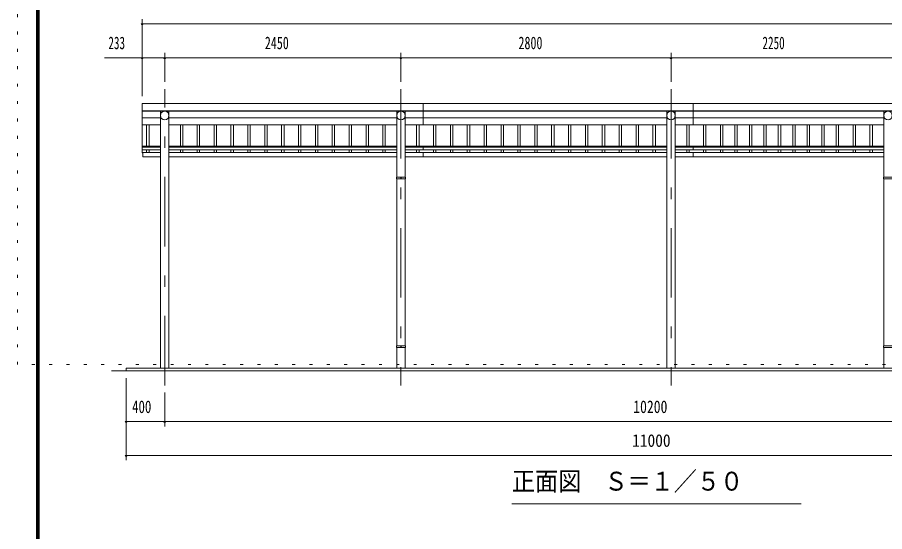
# Model space of a CAD drawing. Units: millimetres, scale not verified, with parts at other scales. Extents: x -25598 to 25608, y -10130 to 10130.
# Drawn here: x -3292 to 5701, y 0 to 5327 of the extents above; entities that cross this region are included whole.
import ezdxf
from ezdxf.enums import TextEntityAlignment as Align

# ---------------------------------------------------------------- set-up
doc = ezdxf.new("R2010")
doc.units = ezdxf.units.MM
doc.header["$LTSCALE"] = 60
doc.linetypes.add('USER3', pattern=[24, 12, -5, 2, -5])
doc.linetypes.add('USER4', pattern=[3, 0.5, -2.5])
for name, color, linetype, lineweight in [('0-2_1-05BOLD', 7, 'Continuous', 18), ('0-3_1-25CENTER', 3, 'USER3', 18), ('0-4_1-45THIN', 4, 'Continuous', 18), ('0-5_1-55DIM', 3, 'Continuous', 18), ('0-C_F-F1PAPER', 5, 'Continuous', 18), ('0-D_F-E_J_ADD', 5, 'USER4', 18)]:
    doc.layers.add(name, color=color, linetype=linetype, lineweight=lineweight)
doc.styles.add('ＭＳ ゴシック', font='')
doc.styles.get('ＭＳ ゴシック').set_extended_font_data('MS Gothic')

msp = doc.modelspace()

# ---------------------------------------------------------------- linework, layer by layer
at = {"layer": '0-2_1-05BOLD'}
for p, q in [((915.42, 4433.63), (915.42, 4215.45)), ((3715.42, 4215.45), (3715.42, 4433.63)), ((-1997.58, 4358.49), (8668.42, 4358.49)), ((8668.42, 4354.42), (-1997.58, 4354.42)), ((-1809.13, 4354.42), (-1809.13, 1694.63)), ((-1720.03, 1694.63), (-1720.03, 4354.42)), ((640.87, 4354.42), (640.87, 3670.63)), ((729.97, 3670.63), (729.97, 4354.42)), ((3440.87, 1694.63), (3440.87, 4354.42)), ((3529.97, 4354.42), (3529.97, 1694.63)), ((5690.87, 4354.42), (5690.87, 3670.63)), ((-1997.58, 4284.93), (-1809.13, 4284.93)), ((-1720.03, 4284.93), (640.87, 4284.93)), ((3440.87, 4284.93), (729.97, 4284.93)), ((5690.87, 4284.93), (3529.97, 4284.93)), ((-1809.13, 4215.45), (-1997.58, 4215.45)), ((640.87, 4215.45), (-1720.03, 4215.45)), ((729.97, 4215.45), (3440.87, 4215.45)), ((3529.97, 4215.45), (5690.87, 4215.45)), ((-1997.58, 3993.82), (-1809.13, 3993.82)), ((-1809.13, 3983.4), (-1997.58, 3983.4)), ((-1720.03, 3993.82), (640.87, 3993.82)), ((640.87, 3983.4), (-1720.03, 3983.4)), ((729.97, 3993.82), (3440.87, 3993.82)), ((3440.87, 3983.4), (729.97, 3983.4)), ((915.42, 3993.82), (915.42, 3953.78)), ((3529.97, 3993.82), (5690.87, 3993.82)), ((5690.87, 3983.4), (3529.97, 3983.4)), ((3715.42, 3993.82), (3715.42, 3953.78)), ((-1997.58, 3953.78), (-1809.13, 3953.78)), ((-1809.13, 3927.46), (-1992.58, 3927.46)), ((-1720.03, 3953.78), (640.87, 3953.78)), ((640.87, 3927.46), (-1720.03, 3927.46)), ((-1720.03, 3882.46), (640.87, 3882.46)), ((729.97, 3953.78), (3440.87, 3953.78)), ((3440.87, 3927.46), (729.97, 3927.46)), ((729.97, 3882.46), (3440.87, 3882.46)), ((915.42, 3927.46), (915.42, 3882.46)), ((3529.97, 3953.78), (5690.87, 3953.78)), ((5690.87, 3927.46), (3529.97, 3927.46)), ((3529.97, 3882.46), (5690.87, 3882.46)), ((3715.42, 3927.46), (3715.42, 3882.46)), ((640.87, 3654.63), (640.87, 1923.23)), ((682.37, 3670.63), (682.37, 3654.63)), ((682.37, 3662.63), (688.47, 3662.63)), ((688.47, 3654.63), (688.47, 3670.63)), ((729.97, 1923.23), (729.97, 3654.63)), ((5690.87, 3654.63), (5690.87, 1923.23)), ((640.87, 1907.23), (640.87, 1694.63)), ((682.37, 1923.23), (682.37, 1907.23)), ((688.47, 1915.23), (682.37, 1915.23)), ((688.47, 1907.23), (688.47, 1923.23)), ((729.97, 1694.63), (729.97, 1907.23)), ((5690.87, 1907.23), (5690.87, 1694.63)), ((-2314.58, 1664.63), (8985.42, 1664.63))]:
    msp.add_line(p, q, dxfattribs=at)
for points in [[(8668.42, 4433.63), (-1997.58, 4433.63), (-1997.58, 3924.88), (-1992.58, 3924.88)], [(-1992.58, 3927.46), (-1992.58, 3882.46), (-1809.13, 3882.46)], [(8835.42, 1694.63), (-2164.58, 1694.63), (-2164.58, 1664.63)]]:
    msp.add_lwpolyline(points, dxfattribs=at)
for points in [[(731.57, 3670.63), (639.27, 3670.63), (639.27, 3654.63), (731.57, 3654.63)], [(5781.57, 3654.63), (5689.27, 3654.63), (5689.27, 3670.63), (5781.57, 3670.63)], [(639.27, 1923.23), (639.27, 1907.23), (731.57, 1907.23), (731.57, 1923.23)], [(5781.57, 1907.23), (5781.57, 1923.23), (5689.27, 1923.23), (5689.27, 1907.23)]]:
    msp.add_lwpolyline(points, close=True, dxfattribs=at)
for centre in [(-1764.58, 4309.87), (685.42, 4309.87), (3485.42, 4309.87), (5735.42, 4309.87)]:
    msp.add_circle(centre, 44.55, dxfattribs=at)
for centre in [(-1764.58, 4309.18), (685.42, 4309.18), (3485.42, 4309.18), (5735.42, 4309.18)]:
    msp.add_arc(centre, 44.55, 180, 0, dxfattribs=at)
at = {"layer": '0-3_1-25CENTER'}
for p, q in [((-1764.58, 1514.63), (-1764.58, 4584.64)), ((685.42, 4584.64), (685.42, 1514.63)), ((3485.42, 4584.64), (3485.42, 1514.63))]:
    msp.add_line(p, q, dxfattribs=at)
at = {"layer": '0-4_1-45THIN'}
for p, q in [((-1952.08, 3993.82), (-1952.08, 4215.45)), ((-1927.08, 4215.45), (-1927.08, 3993.82)), ((-1602.07, 4215.45), (-1602.07, 3993.82)), ((-1577.08, 3993.82), (-1577.08, 4215.45)), ((-1427.08, 3993.82), (-1427.08, 4215.45)), ((-1402.08, 4215.45), (-1402.08, 3993.82)), ((-1252.07, 4215.45), (-1252.07, 3993.82)), ((-1227.07, 3993.82), (-1227.07, 4215.45)), ((-1077.07, 3993.82), (-1077.07, 4215.45)), ((-1052.07, 4215.45), (-1052.07, 3993.82)), ((-902.07, 4215.45), (-902.07, 3993.82)), ((-877.07, 3993.82), (-877.07, 4215.45)), ((-727.07, 3993.82), (-727.07, 4215.45)), ((-702.07, 4215.45), (-702.07, 3993.82)), ((-552.08, 4215.45), (-552.08, 3993.82)), ((-527.07, 3993.82), (-527.07, 4215.45)), ((-377.08, 3993.82), (-377.08, 4215.45)), ((-352.07, 4215.45), (-352.07, 3993.82)), ((-202.07, 4215.45), (-202.07, 3993.82)), ((-177.07, 3993.82), (-177.07, 4215.45)), ((-27.07, 3993.82), (-27.07, 4215.45)), ((-2.07, 4215.45), (-2.07, 3993.82)), ((147.92, 4215.45), (147.92, 3993.82)), ((172.92, 3993.82), (172.92, 4215.45)), ((322.93, 3993.82), (322.93, 4215.45)), ((347.93, 4215.45), (347.93, 3993.82)), ((497.92, 4215.45), (497.92, 3993.82)), ((522.92, 3993.82), (522.92, 4215.45)), ((847.92, 3993.82), (847.92, 4215.45)), ((872.92, 4215.45), (872.92, 3993.82)), ((1022.92, 4215.45), (1022.92, 3993.82)), ((1047.92, 3993.82), (1047.92, 4215.45)), ((1197.92, 3993.82), (1197.92, 4215.45)), ((1222.92, 4215.45), (1222.92, 3993.82)), ((1372.92, 4215.45), (1372.92, 3993.82)), ((1397.92, 3993.82), (1397.92, 4215.45)), ((1547.92, 3993.82), (1547.92, 4215.45)), ((1572.92, 4215.45), (1572.92, 3993.82)), ((1722.92, 4215.45), (1722.92, 3993.82)), ((1747.92, 3993.82), (1747.92, 4215.45)), ((1897.92, 3993.82), (1897.92, 4215.45)), ((1922.92, 4215.45), (1922.92, 3993.82)), ((2072.92, 4215.45), (2072.92, 3993.82)), ((2097.92, 3993.82), (2097.92, 4215.45)), ((2247.92, 3993.82), (2247.92, 4215.45)), ((2272.92, 4215.45), (2272.92, 3993.82)), ((2422.92, 4215.45), (2422.92, 3993.82)), ((2447.92, 3993.82), (2447.92, 4215.45)), ((2597.92, 3993.82), (2597.92, 4215.45)), ((2622.92, 4215.45), (2622.92, 3993.82)), ((2772.92, 4215.45), (2772.92, 3993.82)), ((2797.93, 3993.82), (2797.93, 4215.45)), ((2947.92, 3993.82), (2947.92, 4215.45)), ((2972.92, 4215.45), (2972.92, 3993.82)), ((3122.92, 4215.45), (3122.92, 3993.82)), ((3147.93, 3993.82), (3147.93, 4215.45)), ((3297.92, 3993.82), (3297.92, 4215.45)), ((3322.92, 4215.45), (3322.92, 3993.82)), ((3647.92, 4215.45), (3647.92, 3993.82)), ((3672.92, 3993.82), (3672.92, 4215.45)), ((3822.92, 3993.82), (3822.92, 4215.45)), ((3847.92, 4215.45), (3847.92, 3993.82)), ((3997.92, 4215.45), (3997.92, 3993.82)), ((4022.92, 3993.82), (4022.92, 4215.45)), ((4147.92, 3993.82), (4147.92, 4215.45)), ((4172.92, 4215.45), (4172.92, 3993.82)), ((4297.92, 4215.45), (4297.92, 3993.82)), ((4322.92, 3993.82), (4322.92, 4215.45)), ((4447.92, 3993.82), (4447.92, 4215.45)), ((4472.92, 4215.45), (4472.92, 3993.82)), ((4597.92, 4215.45), (4597.92, 3993.82)), ((4622.92, 3993.82), (4622.92, 4215.45)), ((4747.92, 3993.82), (4747.92, 4215.45)), ((4772.92, 4215.45), (4772.92, 3993.82)), ((4897.92, 4215.45), (4897.92, 3993.82)), ((4922.92, 3993.82), (4922.92, 4215.45)), ((5047.92, 3993.82), (5047.92, 4215.45)), ((5072.92, 4215.45), (5072.92, 3993.82)), ((5197.92, 4215.45), (5197.92, 3993.82)), ((5222.92, 3993.82), (5222.92, 4215.45)), ((5372.92, 3993.82), (5372.92, 4215.45)), ((5397.92, 4215.45), (5397.92, 3993.82)), ((5547.92, 4215.45), (5547.92, 3993.82)), ((5572.92, 3993.82), (5572.92, 4215.45)), ((-1952.08, 3927.46), (-1952.08, 3953.78)), ((-1927.08, 3953.78), (-1927.08, 3927.46)), ((-1602.07, 3953.78), (-1602.07, 3927.46)), ((-1577.08, 3927.46), (-1577.08, 3953.78)), ((-1427.08, 3927.46), (-1427.08, 3953.78)), ((-1402.08, 3953.78), (-1402.08, 3927.46)), ((-1252.07, 3953.78), (-1252.07, 3927.46)), ((-1227.07, 3927.46), (-1227.07, 3953.78)), ((-1077.07, 3927.46), (-1077.07, 3953.78)), ((-1052.07, 3953.78), (-1052.07, 3927.46)), ((-902.07, 3953.78), (-902.07, 3927.46)), ((-877.07, 3927.46), (-877.07, 3953.78)), ((-727.07, 3927.46), (-727.07, 3953.78)), ((-702.07, 3953.78), (-702.07, 3927.46)), ((-552.08, 3953.78), (-552.08, 3927.46)), ((-527.07, 3927.46), (-527.07, 3953.78)), ((-377.08, 3927.46), (-377.08, 3953.78)), ((-352.07, 3953.78), (-352.07, 3927.46)), ((-202.07, 3953.78), (-202.07, 3927.46)), ((-177.07, 3927.46), (-177.07, 3953.78)), ((-27.07, 3927.46), (-27.07, 3953.78)), ((-2.07, 3953.78), (-2.07, 3927.46)), ((147.92, 3953.78), (147.92, 3927.46)), ((172.92, 3927.46), (172.92, 3953.78)), ((322.93, 3927.46), (322.93, 3953.78)), ((347.93, 3953.78), (347.93, 3927.46)), ((497.92, 3953.78), (497.92, 3927.46)), ((522.92, 3927.46), (522.92, 3953.78)), ((847.92, 3927.46), (847.92, 3953.78)), ((872.92, 3953.78), (872.92, 3927.46)), ((1022.92, 3953.78), (1022.92, 3927.46)), ((1047.92, 3927.46), (1047.92, 3953.78)), ((1197.92, 3927.46), (1197.92, 3953.78)), ((1222.92, 3953.78), (1222.92, 3927.46)), ((1372.92, 3953.78), (1372.92, 3927.46)), ((1397.92, 3927.46), (1397.92, 3953.78)), ((1547.92, 3927.46), (1547.92, 3953.78)), ((1572.92, 3953.78), (1572.92, 3927.46)), ((1722.92, 3953.78), (1722.92, 3927.46)), ((1747.92, 3927.46), (1747.92, 3953.78)), ((1897.92, 3927.46), (1897.92, 3953.78)), ((1922.92, 3953.78), (1922.92, 3927.46)), ((2072.92, 3953.78), (2072.92, 3927.46)), ((2097.92, 3927.46), (2097.92, 3953.78)), ((2247.92, 3927.46), (2247.92, 3953.78)), ((2272.92, 3953.78), (2272.92, 3927.46)), ((2422.92, 3953.78), (2422.92, 3927.46)), ((2447.92, 3927.46), (2447.92, 3953.78)), ((2597.92, 3927.46), (2597.92, 3953.78)), ((2622.92, 3953.78), (2622.92, 3927.46)), ((2772.92, 3953.78), (2772.92, 3927.46)), ((2797.93, 3927.46), (2797.93, 3953.78)), ((2947.92, 3927.46), (2947.92, 3953.78)), ((2972.92, 3953.78), (2972.92, 3927.46)), ((3122.92, 3953.78), (3122.92, 3927.46)), ((3147.93, 3927.46), (3147.93, 3953.78)), ((3297.92, 3927.46), (3297.92, 3953.78)), ((3322.92, 3953.78), (3322.92, 3927.46)), ((3647.92, 3953.78), (3647.92, 3927.46)), ((3672.92, 3927.46), (3672.92, 3953.78)), ((3822.92, 3927.46), (3822.92, 3953.78)), ((3847.92, 3953.78), (3847.92, 3927.46)), ((3997.92, 3953.78), (3997.92, 3927.46)), ((4022.92, 3927.46), (4022.92, 3953.78)), ((4147.92, 3927.46), (4147.92, 3953.78)), ((4172.92, 3953.78), (4172.92, 3927.46)), ((4297.92, 3953.78), (4297.92, 3927.46)), ((4322.92, 3927.46), (4322.92, 3953.78)), ((4447.92, 3927.46), (4447.92, 3953.78)), ((4472.92, 3953.78), (4472.92, 3927.46)), ((4597.92, 3953.78), (4597.92, 3927.46)), ((4622.92, 3927.46), (4622.92, 3953.78)), ((4747.92, 3927.46), (4747.92, 3953.78)), ((4772.92, 3953.78), (4772.92, 3927.46)), ((4897.92, 3953.78), (4897.92, 3927.46)), ((4922.92, 3927.46), (4922.92, 3953.78)), ((5047.92, 3927.46), (5047.92, 3953.78)), ((5072.92, 3953.78), (5072.92, 3927.46)), ((5197.92, 3953.78), (5197.92, 3927.46)), ((5222.92, 3927.46), (5222.92, 3953.78)), ((5372.92, 3927.46), (5372.92, 3953.78)), ((5397.92, 3953.78), (5397.92, 3927.46)), ((5547.92, 3953.78), (5547.92, 3927.46)), ((5572.92, 3927.46), (5572.92, 3953.78))]:
    msp.add_line(p, q, dxfattribs=at)
at = {"layer": '0-5_1-55DIM'}
for p, q in [((-1997.58, 4509.63), (-1997.58, 5308.63)), ((-1987.58, 5258.63), (-2007.58, 5258.63)), ((-1997.58, 5258.63), (8668.42, 5258.63)), ((-1764.58, 4659.63), (-1764.58, 4958.63)), ((685.42, 4958.63), (685.42, 4659.63)), ((3485.42, 4958.63), (3485.42, 4659.63)), ((9060.92, 4908.63), (-2390.08, 4908.63)), ((-1987.58, 4908.63), (-2007.58, 4908.63)), ((-1754.58, 4908.63), (-1774.58, 4908.63)), ((695.42, 4908.63), (675.42, 4908.63)), ((3495.42, 4908.63), (3475.42, 4908.63)), ((-2164.58, 1589.63), (-2164.58, 739.63)), ((-1764.58, 1089.63), (-1764.58, 1439.63)), ((-2154.58, 1139.63), (-2174.58, 1139.63)), ((8835.42, 1139.63), (-2164.58, 1139.63)), ((-1754.58, 1139.63), (-1774.58, 1139.63)), ((-2154.58, 789.63), (-2174.58, 789.63)), ((-2164.58, 789.63), (8835.42, 789.63)), ((1835.42, 289.63), (4835.42, 289.63))]:
    msp.add_line(p, q, dxfattribs=at)
for centre in [(-1997.58, 5258.63), (-1997.58, 4908.63), (-1764.58, 4908.63), (685.42, 4908.63), (3485.42, 4908.63), (-2164.58, 1139.63), (-1764.58, 1139.63), (-2164.58, 789.63)]:
    msp.add_arc(centre, 10, 180, 0, dxfattribs=at)
at = {"layer": '0-C_F-F1PAPER'}
for points in [[(25607.76, -10130.04), (-3092.24, -10130.04), (-3092.24, 9969.96), (25607.76, 9969.96)], [(25605.25, -10127.54), (-3089.74, -10127.54), (-3089.74, 9967.46), (25605.25, 9967.46)], [(25602.76, -10125.04), (-3087.24, -10125.04), (-3087.24, 9964.96), (25602.76, 9964.96)], [(25600.26, -10122.54), (25600.26, 9962.46), (-3084.74, 9962.46), (-3084.74, -10122.54)], [(25597.76, -10120.04), (-3082.24, -10120.04), (-3082.24, 9959.96), (25597.76, 9959.96)], [(25595.26, -10117.54), (25595.26, 9957.46), (-3079.74, 9957.46), (-3079.74, -10117.54)], [(25592.75, -10115.04), (-3077.24, -10115.04), (-3077.24, 9954.96), (25592.75, 9954.96)], [(25590.26, -10112.54), (25590.26, 9952.46), (-3074.74, 9952.46), (-3074.74, -10112.54)], [(25587.75, -10110.04), (25587.75, 9949.96), (-3072.24, 9949.96), (-3072.24, -10110.04)], [(25585.26, -10107.54), (25585.26, 9947.46), (-3069.74, 9947.46), (-3069.74, -10107.54)], [(25582.76, -10105.04), (-3067.24, -10105.04), (-3067.24, 9944.96), (25582.76, 9944.96)]]:
    msp.add_lwpolyline(points, close=True, dxfattribs=at)
at = {"layer": '0-D_F-E_J_ADD'}
msp.add_lwpolyline([(8587.76, 1729.96), (-3292.24, 1729.96), (-3292.24, 10129.96), (8587.76, 10129.96)], close=True, dxfattribs=at)

# ---------------------------------------------------------------- texts
at = {"layer": '0-5_1-55DIM', "color": 7, "style": 'ＭＳ ゴシック'}
for s, height, width, p in [('233', 130.2, 0.65, (-2348.25, 4958.63)), ('2450', 130.2, 0.7, (-725.59, 4958.63)), ('2800', 130.2, 0.7, (1904.15, 4958.63)), ('2250', 130.2, 0.65, (4433.74, 4958.63)), ('400', 130.2, 0.75, (-2102.2, 1189.63)), ('10200', 130.2, 0.8, (3093.69, 1189.63)), ('11000', 130.2, 0.9, (3082.38, 839.63)), ('正面図\u3000Ｓ＝１／５０', 195.4, 0.9, (1835.42, 366.28))]:
    msp.add_text(s, height=height, dxfattribs=dict(at, width=width)).set_placement(p, align=Align.BOTTOM_LEFT)

doc.saveas('drawing.dxf')
